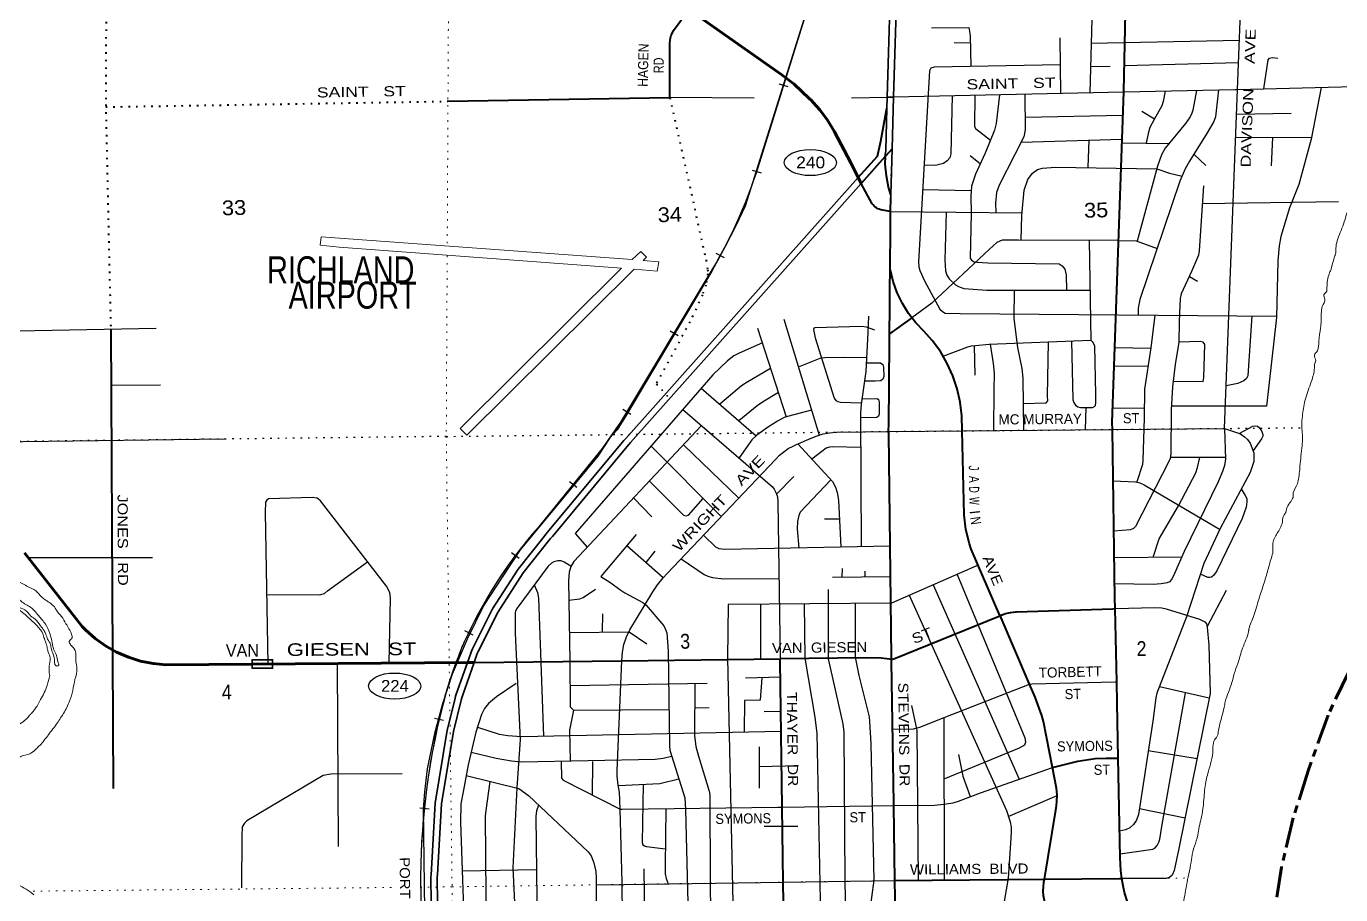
# Model space of a CAD drawing. Header units: feet. Extents: x 245918 to 509309, y -547785 to -360805.
# Drawn here: x 424774 to 440357, y -440739 to -430444 of the extents above; entities that cross this region are included whole.
import ezdxf
from ezdxf.enums import TextEntityAlignment as Align

# ---------------------------------------------------------------- set-up
doc = ezdxf.new("R2010")
doc.units = ezdxf.units.FT
doc.header["$LTSCALE"] = 60
doc.linetypes.add('DOTTED', pattern=[1.5, 0.3, -1.2])
doc.linetypes.add('LONG_DASH_SHORT_DASH', pattern=[9.9, 6, -1.2, 1.5, -1.2])
for name, color, linetype, lineweight in [('11', 7, 'LONG_DASH_SHORT_DASH', 60), ('17', 7, 'Continuous', 25), ('23', 7, 'Continuous', 70), ('26', 7, 'Continuous', 40), ('27', 7, 'Continuous', 13), ('29', 7, 'Continuous', 25), ('34', 7, 'Continuous', 25), ('36', 7, 'Continuous', 13), ('39', 7, 'Continuous', 13), ('53', 7, 'DOTTED', 40), ('59', 7, 'Continuous', 13), ('6', 7, 'DOTTED', 25), ('7', 7, 'DOTTED', 13)]:
    doc.layers.add(name, color=color, linetype=linetype, lineweight=lineweight)
doc.layers.add('30', color=7, linetype='Continuous')
doc.layers.add('54', color=7, linetype='Continuous')

msp = doc.modelspace()

# ---------------------------------------------------------------- linework, layer by layer
at = {"layer": '11'}
msp.add_lwpolyline([(443461.47, -431269.45), (443342.99, -431952.78), (443240.39, -432335.69), (442608, -433902.42), (442040.63, -435213.54), (441571.56, -436073), (440857.2, -437323.29), (440451.42, -438097.15), (440206.4, -438608.85), (439971.85, -439269.77), (439793.78, -439827.29), (439655.19, -440411.65), (439575.72, -440921.52)], dxfattribs=at)
at = {"layer": '17'}
for centre in [(434069.72, -432059.39), (429141.8, -438265.23)]:
    msp.add_ellipse(centre, major_axis=(-309.24, 1), ratio=0.500121, dxfattribs=at)
at = {"layer": '23'}
msp.add_line((430003.47, -437987.16), (430083.16, -437986.3), dxfattribs=at)
for points in [[(434547.41, -432064.42), (434355.42, -431696.52), (434349.89, -431685.74), (434273.37, -431555.29), (434183.63, -431433.55), (434104.48, -431346.86), (434081.59, -431321.79), (434056.65, -431298.46), (433878.04, -431131.33), (433732.92, -431017.48), (432627.85, -430243.43)], [(434673.43, -432305.9), (434638.15, -432238.29), (434547.41, -432064.42)], [(430003.47, -437987.16), (426428.69, -438012.81), (426277.82, -437998.46), (426129.28, -437968.42), (425984.7, -437923.02), (425845.65, -437862.76), (425713.66, -437788.29), (425590.18, -437700.43), (425476.56, -437600.14), (425437.78, -437560.64), (424752.15, -436685.93)]]:
    msp.add_lwpolyline(points, dxfattribs=at)
at = {"layer": '23', "lineweight": 35}
for points in [[(430003.47, -437987.16), (430042.68, -437875.38), (430051.63, -437849.87), (430063.94, -437825.38), (430303.05, -437349.73), (430605.12, -436879.02), (430913.31, -436491.82), (430933.77, -436466.12), (430953.99, -436441.82), (431838.14, -435379.66), (431859.88, -435353.55), (431881.18, -435329.66), (434638.15, -432238.29)], [(430083.16, -437986.3), (430111.83, -437904.56), (430120.76, -437879.1), (430133.1, -437854.56), (430368.21, -437386.88), (430666.03, -436922.78), (430969.94, -436540.95), (430989.43, -436516.46), (431010.67, -436490.95), (431895.29, -435428.22), (431916.41, -435402.85), (431938.34, -435378.22), (434673.43, -432305.9)], [(429611.08, -443158.43), (429571.37, -440551.49), (429570.98, -440525.85), (429572.41, -440501.49), (429622.42, -439651.88), (429764.9, -438788.24), (429857.46, -438411.07), (429863.72, -438385.55), (429872.31, -438361.07), (430003.47, -437987.16)], [(429686.06, -443156.89), (429646.36, -440550.34), (429645.99, -440526.13), (429647.51, -440500.34), (429696.96, -439660.2), (429838.16, -438804.31), (429929.62, -438431.58), (429935.82, -438406.33), (429944.5, -438381.58), (430083.16, -437986.3)]]:
    msp.add_lwpolyline(points, dxfattribs=at)
at = {"layer": '26', "lineweight": 35}
for p, q in [((434980.98, -431283.67), (435018.81, -429987.85)), ((434977.13, -431415.51), (434980.98, -431283.67)), ((435039.1, -431895.13), (435056.7, -431282.01)), ((435023.43, -432441.07), (435039.1, -431895.13)), ((435022.46, -432474.7), (435023.43, -432441.07)), ((436317.7, -437429.93), (436348.45, -437418.74))]:
    msp.add_line(p, q, dxfattribs=at)
at = {"layer": '26'}
for p, q in [((429773.42, -431332.93), (432405.31, -431289.67)), ((434980.98, -431283.67), (435056.7, -431282.01)), ((435039.1, -431895.13), (434958.86, -431985.26)), ((434953.47, -431991.31), (434673.7, -432305.59)), ((435021.08, -432638.45), (435022.46, -432474.7)), ((435273.31, -433899.69), (435008.01, -434089.01)), ((425775.81, -434033.4), (425806.06, -439480.95)), ((437701.65, -438216.13), (437681.72, -437347.6)), ((436313.76, -437431.36), (436317.63, -437429.79)), ((436317.7, -437429.93), (436317.63, -437429.79)), ((436668.95, -438241.39), (436317.7, -437429.93)), ((433747.68, -440591.6), (433735.47, -439699.66)), ((435070.74, -440572.37), (435058.57, -439681.89)), ((435070.74, -440572.37), (436843.99, -440556.25))]:
    msp.add_line(p, q, dxfattribs=at)
for points in [[(437785.35, -431222.42), (437785.68, -431213.07), (437814.93, -429908.45)], [(432405.31, -431289.67), (432404.17, -430674.72), (432403.5, -430642.92), (432406.16, -430611.23), (432412.12, -430579.99), (432421.31, -430549.55), (432433.63, -430520.23), (432448.95, -430492.36), (432467.1, -430466.25), (432468.87, -430463.99), (432627.85, -430243.43)], [(437650.26, -435224.68), (437649.05, -435140.37), (437785.35, -431222.42)], [(434638.15, -432238.29), (434866.99, -431981.7), (434904.78, -431807.24), (434969.46, -431457.03), (434977.13, -431415.51)], [(435023.43, -432441.07), (435015.1, -432412.51), (434997.52, -432352.22), (434970.5, -432217.29), (434957.74, -432080.27), (434958.86, -431985.26)], [(435021.08, -432638.45), (434995.97, -432634.17), (434904.66, -432618.62), (434903.99, -432618.45), (434886.73, -432613.12), (434870.13, -432606.02), (434854.35, -432597.23), (434839.59, -432586.83), (434825.99, -432574.95), (434813.71, -432561.71), (434802.88, -432547.26), (434673.7, -432305.59)], [(434998.26, -435172.24), (435016.09, -433191.25), (435018.35, -432963.41), (435021.08, -432638.45)], [(435868.62, -435241.12), (435864.59, -435061.97), (435846.4, -434900.59), (435811.44, -434741.99), (435760.1, -434587.92), (435692.93, -434440.06), (435610.68, -434300.03), (435514.24, -434169.37), (435417.45, -434062.24), (435320.25, -433960.46), (435234.22, -433849.08), (435160.3, -433729.31), (435099.31, -433602.48), (435051.91, -433469.97), (435018.62, -433333.22), (435017.45, -433326.95)], [(434995.7, -435249.18), (434997.78, -435226.1), (434998.26, -435172.24)], [(435031.77, -437950.51), (435031.44, -437924.71), (434997.91, -435276.1), (434995.7, -435249.18)], [(436317.63, -437429.79), (435976.4, -436641.47), (435955.77, -436577.62), (435914.46, -436408.86), (435891.02, -436236.71), (435868.62, -435241.12)], [(437681.72, -437347.6), (437678.88, -437223.72), (437650.26, -435224.68)], [(436317.63, -437429.79), (436322.94, -437427.63), (436381.98, -437406.86), (436442.86, -437392.38), (436504.92, -437384.34), (436512.9, -437383.79), (437654.91, -437348.43), (437681.72, -437347.6)], [(435031.77, -437950.51), (435057.48, -437942.03), (436313.76, -437431.36)], [(430083.16, -437986.3), (431836.17, -437965.67), (433711.44, -437943.61)], [(435031.77, -437950.51), (435007.48, -437946.89), (434910.68, -437935.99), (434730.32, -437931.62), (433711.44, -437943.61)], [(433735.47, -439699.66), (433711.8, -437970.11), (433711.44, -437943.61)], [(435058.57, -439681.89), (435058.18, -439653.57), (435032.15, -437974.71), (435031.77, -437950.51)], [(436938.5, -439231.5), (436832.08, -438684.79), (436812.8, -438614.93), (436735.75, -438395.72), (436668.95, -438241.39)], [(437719.76, -439121.12), (437707.44, -438468.79), (437701.65, -438216.13)], [(436843.99, -440556.25), (436979.17, -439735.02), (436983.33, -439709.78), (436986.37, -439685.02), (436992.69, -439630.51), (436993.51, -439553.58), (436986.29, -439477), (436938.5, -439231.5)], [(436938.5, -439231.5), (436940.78, -439230.7), (437238.59, -439156.33), (437445.83, -439125.03), (437574.88, -439121.12), (437686.74, -439121.12), (437719.76, -439121.12)], [(437762.18, -440547.9), (437748.78, -440457.5), (437741.98, -440297.74), (437719.76, -439121.12)], [(433778.86, -442441.11), (433747.69, -440592.35), (433747.68, -440591.6)], [(435534.17, -442501.56), (435158.21, -441365.48), (435109.25, -441178.43), (435077.53, -440974.84), (435070.74, -440572.37)], [(437554.21, -442465.64), (437549.8, -442309.3), (437542.29, -442200.99), (437523.5, -442094.06), (437493.64, -441989.69), (437453.03, -441889), (437402.12, -441793.12), (437355.03, -441721.53), (437157.75, -441429.08), (437047.68, -441248.31), (436908.91, -440969.56), (436896.44, -440944.5), (436886.23, -440919.56), (436851.09, -440829.61), (436844.78, -440806.16), (436834.69, -440752.89), (436830.22, -440698.85), (436831.43, -440644.65), (436838.29, -440590.87), (436843.99, -440556.25)], [(436843.99, -440556.25), (437735.38, -440548.15), (437762.18, -440547.9)], [(437929.67, -442458.97), (437911.11, -441225.12), (437911.24, -441186.48), (437904.99, -441100.23), (437889.76, -441015.11), (437865.72, -440932.05), (437795.55, -440714.06), (437772.23, -440615.67), (437762.18, -440547.9)]]:
    msp.add_lwpolyline(points, dxfattribs=at)
at = {"layer": '26', "lineweight": 35}
for points in [[(435056.7, -431282.01), (435093.3, -430006.74), (435093.65, -429985.73)], [(434953.47, -431991.31), (434962.49, -431916.93), (434977.13, -431415.51)], [(434995.7, -435249.18), (434995.95, -435226.1), (434995.98, -435222.24), (434998.26, -435172.24)], [(436313.6, -437431.42), (436313.76, -437431.36), (436317.7, -437429.93)]]:
    msp.add_lwpolyline(points, dxfattribs=at)
at = {"layer": '29'}
for p, q in [((435964.33, -430642.34), (435775.04, -430641.84)), ((437027.08, -430580.3), (437033.9, -431238.83)), ((437397.41, -430642.5), (439155.51, -430610.06)), ((437390.42, -430920.24), (437623.53, -430915.02)), ((437792.52, -430907.8), (439145.47, -430873.35)), ((439133.29, -431192.98), (440514.32, -431158.07)), ((433402.72, -431296.01), (432405.31, -431289.67)), ((434555.93, -431292.95), (434980.98, -431283.67)), ((435056.7, -431282.01), (437785.35, -431222.42)), ((438149.21, -431543.02), (437997.45, -431455.6)), ((439122.21, -431483.66), (439768.99, -431474.66)), ((436614.59, -431522.75), (437775.81, -431496.61)), ((436567.25, -431818.58), (437765.83, -431783.44)), ((439111.57, -431762.94), (440013.03, -431759.41)), ((439549.65, -431761.22), (439533.34, -432098.93)), ((437371.58, -431795), (437357.61, -432115.42)), ((437764.36, -431825.84), (438322.35, -431833.53)), ((435963.89, -431977.01), (436084.84, -432073.65)), ((438614.01, -431959.24), (438758.68, -432093.97)), ((435399.05, -432376.81), (435977.91, -432389.15)), ((440331.73, -432523.37), (438713.82, -432549.91)), ((435021.08, -432638.45), (436575.16, -432655.92)), ((437374.9, -432983.48), (437393.98, -434165.16)), ((438563.25, -433408.3), (438658.18, -433464.94)), ((433753.96, -433915.65), (434174.5, -435289.78)), ((424461.23, -434059.78), (426312.25, -434022.63)), ((433444.13, -434020.75), (433782.65, -435071.9)), ((436012.99, -434228.11), (436018.97, -434580.52)), ((438104.12, -434262.93), (437679.82, -434255.93)), ((438071.29, -434477.88), (437672.25, -434473.61)), ((425779.5, -434698.05), (426367.03, -434693.72)), ((432776.19, -434732.91), (433426.04, -435298.54)), ((437334.04, -434963.71), (437326.78, -435227.66)), ((438029.15, -434971.86), (437654.79, -434975.27)), ((423516.29, -435380.06), (427121.59, -435336.36)), ((434995.7, -435249.18), (435868.62, -435241.12)), ((435868.62, -435241.12), (437650.26, -435224.68)), ((432180.59, -435420.15), (433013.36, -436256.52)), ((432565.5, -435405.56), (433222.56, -436036.05)), ((438990.4, -435555.48), (438339.98, -435556.09)), ((433871.65, -435779.26), (433669.06, -435989.53)), ((431974.49, -436034.28), (432190.2, -436257.33)), ((434413.28, -436286.56), (434235.37, -436286.74)), ((432324.06, -436982.1), (431892.05, -436601.06)), ((424795.9, -436741.74), (426272.31, -436741.5)), ((432225.74, -436667.38), (432120.39, -436802.47)), ((437671.98, -436741.64), (438472.22, -436732.19)), ((434447.77, -436974.3), (434452.44, -436873.4)), ((434717.49, -436969.86), (434718.75, -436902.51)), ((434330.9, -436976.22), (435019.29, -436964.9)), ((435526.09, -437065.14), (436543.71, -439370.73)), ((438997.39, -437131.82), (438774.28, -437560.29)), ((433477.5, -437295.25), (433479.02, -437946.34)), ((431607.29, -437624.2), (431610.32, -437410.78)), ((428458.19, -437998.25), (428473.05, -440165.82)), ((433714.42, -438161.55), (433299.91, -438169.87)), ((431219.8, -438256.78), (432844.78, -438230.73)), ((438798.65, -438410.27), (438208.73, -438272.98)), ((431262.78, -438552.58), (432393.94, -438544.13)), ((432696.7, -438524.51), (432868.01, -438521.4)), ((433522.71, -438565.74), (433719.89, -438561.55)), ((435650.85, -438641.65), (435654.56, -440567.06)), ((433463.27, -438984.92), (433462.36, -439475.03)), ((438653.27, -439126.77), (438072.37, -439033.47)), ((431487.19, -439558.23), (431489.44, -439159.07)), ((433928.75, -439211.07), (433462.83, -439221.41)), ((436416.33, -439812.47), (436994.2, -439560.89)), ((433735.47, -439699.66), (435058.57, -439681.89)), ((437972.04, -439716.62), (438511.08, -439827.59)), ((433522.25, -439926.33), (433920.57, -439924.77)), ((430822.96, -440442.24), (429942.28, -440459.39)), ((431531.42, -440619.3), (431843.04, -440621.74)), ((433747.68, -440591.6), (435070.74, -440572.37))]:
    msp.add_line(p, q, dxfattribs=at)
for points in [[(437507.2, -428600.69), (437448.5, -429859.4), (437404.5, -430361.06), (437382.59, -431231.22)], [(437785.35, -431222.42), (439101.36, -431193.68), (439133.29, -431192.98), (439183.73, -429869.58)], [(435507.35, -430462.37), (435947.69, -430456.65), (435962.09, -430552.5), (435971.28, -430920.72)], [(439444.87, -431185.1), (439498.19, -430840.38), (439514.53, -430823.23), (439544.12, -430814.22), (439610.2, -430821.96)], [(437030.41, -430901.85), (435537.82, -430928.45), (435499.29, -430941.9), (435481.4, -430971.94), (435352.51, -433236.1), (435354.32, -433295.24), (435367.74, -433337.78), (435421.48, -433459.6), (435604.95, -433799.04), (435634.05, -433825.92), (435669.26, -433846.23), (435847.41, -433847.53), (439597.02, -433880.87)], [(435749.48, -431266.88), (435734.75, -431953.98), (435721.8, -432003.93), (435689.99, -432039.07), (435646.01, -432070.16), (435554.03, -432094.49), (435417.8, -432089.12)], [(436310.75, -431254.62), (436272.6, -431596.2), (436253.94, -431676.33), (436141.92, -431946.35), (436028.85, -432198.53), (435980.92, -432339.11), (435973.85, -432456.48), (435974.68, -432658.27), (435962.84, -433191.76), (435978.69, -433214.63), (436012.25, -433234.77), (436047.11, -433241.38), (436173.24, -433246.88), (437019.99, -433259.56), (437055.11, -433284.04), (437086.29, -433321.23), (437100.59, -433391.11), (437107.35, -433576.89)], [(436018.72, -431261), (436014.53, -431633.17), (436030.15, -431658.41), (436076.85, -431696.86), (436204.61, -431795.24)], [(436611.12, -431248.06), (436616.48, -431671.85), (436599.51, -431754.76), (436494.27, -431962.96), (436309.61, -432327.3), (436276.32, -432415.25), (436264.43, -432539.26), (436266.4, -432652.45)], [(437650.26, -435224.68), (438980.09, -435212.4), (439133.29, -431192.98)], [(438646.65, -431203.61), (438603.88, -431437.25), (438592.53, -431474.82), (438572.39, -431517.36), (438518.45, -431595.42), (438277.44, -431888.06), (438232.23, -431967.43), (438186.24, -432102.2), (437942.42, -432989.96)], [(438908.98, -431197.88), (438872.43, -431518.12), (438852.13, -431571.1), (438773.12, -431708.31), (438562.3, -432040.79), (438511.97, -432133.13), (438451.18, -432278.98), (437974.49, -433681.39), (437956.91, -433787.35), (437955.62, -433866.28)], [(438274.88, -431211.73), (438252.38, -431335.99), (438235.37, -431386.75), (438145.95, -431548.93), (438095.72, -431642.75), (438072.56, -431713.04), (438048.69, -431829.76)], [(440125.93, -431167.89), (440008.45, -431783.4), (439860.51, -432319.43), (439751.55, -432597.57), (439648.84, -432935.62), (439628.67, -433046.71), (439609.98, -433223.47), (439596.71, -433896.83), (439476.89, -434948.21), (438350.56, -434947.74)], [(436570.3, -432979.87), (436575.29, -432687.89), (436604.09, -432386.09), (436647.81, -432258.5), (436703.35, -432183.91), (436764.18, -432142.07), (436823.22, -432127.5), (436975.29, -432114.92), (438176.36, -432134.2), (438328.7, -432185.55), (438478.91, -432219.54)], [(438729.64, -432335.83), (438679.81, -433104.92), (438668.93, -433157.22), (438589.66, -433351.33), (438467.21, -433615.45), (438454.84, -433669.52), (438447.54, -433841.37), (438442, -433957.28), (438436.94, -434189.06), (438395.98, -434452.94), (438363.03, -434716.8), (438348.14, -434992.57), (438342.26, -435514.05), (438335.18, -435567.98), (438320.61, -435604.05), (437923.41, -436372.8), (437898.79, -436398.71), (437865.53, -436412.99), (437667.48, -436427.2)], [(435679.32, -432645.85), (435664.69, -433216.9), (435672.09, -433342.25), (435687.76, -433393.76), (435715.63, -433436.47), (435788.46, -433507.95), (435826.51, -433530.35), (435888.24, -433551.68), (436162.55, -433572.59), (437384.43, -433573.71)], [(437729.46, -432985.07), (436538.45, -432979.73), (436344.29, -432978.49), (436280.8, -433006.38), (436192.6, -433086.97), (435510.64, -433724.98), (435273.31, -433899.69)], [(437729.46, -432985.07), (437932.36, -432986.24), (438179.67, -433077.75)], [(436485.13, -433572.89), (436480.19, -433909), (436525.62, -434252.46), (436578.44, -434499.91), (436587.15, -434615.85), (436595.36, -435234.41)], [(434758.65, -433881.75), (434749.43, -434073.59), (434725.29, -434535.21), (434670.83, -434925.02), (434665.24, -435026.93), (434673.73, -436614.97)], [(438152.7, -433868.03), (438104.94, -434256.28), (438030.87, -434744.07), (438028.27, -435087.72), (438012.29, -435589.27), (438006.21, -435639.64), (437941.27, -435843.28)], [(439304.23, -433878.27), (439255.24, -434587.45), (439241.52, -434618.59), (439207.45, -434647.57), (439135.51, -434677.82), (438999.43, -434705.01)], [(434833.38, -434045.29), (434734.39, -434011.76), (434673.97, -434002.8), (434120.68, -434018.11), (434110.02, -434025.19), (434107.78, -434036.39), (434125.16, -434135.97), (434350.27, -434852.34), (434371.85, -434880.55), (434394.23, -434891.74), (434428.53, -434899.99), (434671.72, -434908.83)], [(433500.75, -434196.57), (433226.06, -434318.52), (433163.24, -434349.51), (433087.31, -434410.32), (432911.96, -434576.25), (431282.27, -436456.68), (431424.66, -436619.2)], [(435642.16, -434353.63), (435937.1, -434242.77), (435978.68, -434233.45), (436027.92, -434226.73), (436189.18, -434211.82), (437393.98, -434165.16)], [(436199.61, -434211.42), (436238.28, -434441.69), (436246.63, -434557.24), (436245.43, -434753.04), (436241.3, -435235.87)], [(436591.1, -434913.83), (436866.57, -434906.45), (436882.79, -434882.8), (436882.26, -434828.47), (436893.61, -434184.54)], [(437164.05, -434174.06), (437180.69, -434873.26), (437191.62, -434905.19), (437214, -434934.3), (437240.85, -434954.45), (437273.14, -434964.8), (437415.25, -434962.25), (437437.79, -434952.21), (437451.22, -434938.78), (437455.04, -434904.15), (437454.66, -434810.25), (437440.3, -434232.91), (437419.88, -434188.66), (437393.98, -434165.16)], [(438371.11, -434652.12), (438725.07, -434653.45), (438732.89, -434607.47), (438747.31, -434215.82), (438724.57, -434188.67), (438691.12, -434180.07), (438437.03, -434188.47)], [(433927.33, -434482.16), (434186.21, -434379.48), (434242.05, -434370.02), (434470.39, -434366.38), (434734, -434368.68)], [(434730.52, -434435.18), (434902.23, -434432.72), (434926.85, -434455.11), (434938.04, -434484.22), (434941.07, -434593.69), (434926.85, -434627.52), (434903.39, -434648.33), (434837.33, -434652.15), (434708.95, -434652.15)], [(433598.11, -434498.88), (433308.87, -434670.07), (433254.76, -434704.78), (432995.52, -434923.82)], [(433690.41, -434785.48), (433501.32, -434898.46), (433437.89, -434943.82), (433223.26, -435122.04)], [(434680.14, -434858.37), (434860.71, -434856.35), (434877.61, -434869.35), (434884.9, -434900.21), (434885.49, -435044.05), (434877.61, -435066.4), (434857.47, -435082.07), (434665.56, -435086.95)], [(432557.46, -434985.3), (433619.95, -435904.11), (433640.1, -435930.7), (433664.71, -435977.73), (433680.38, -436020.27), (433684.72, -436081.67), (433711.44, -437943.61)], [(434084.08, -434994.33), (433796.69, -435068.29), (433758.68, -435082.07), (433680.35, -435124.61), (433563.04, -435201.06), (433434.19, -435290.31), (433377.48, -435347.63), (433223.68, -435561.43)], [(432779.81, -435177.58), (431265.6, -436788.4), (431229.88, -436846.51), (431209.74, -436915.92), (431200.48, -437016.42), (431218.93, -437972.93)], [(438980.09, -435212.4), (438991.06, -435577.45), (438977.45, -435650.83), (438957.31, -435722.48), (438904.07, -435843.52), (438499.09, -436668.25), (438388.07, -436932.41), (438355.32, -436996.57), (438326.42, -437028.55), (438299.37, -437043.59), (438230, -437054.78), (438134.39, -437061.27), (437676.43, -437052.52)], [(438980.09, -435212.4), (439169.91, -435276.89), (439218.15, -435308.84), (439252.71, -435341.83), (439281.8, -435384.37), (439325.03, -435502.23), (439328.8, -435552.31), (439326.56, -435603.81), (439308.66, -435662.03), (439281.93, -435732.16), (438926.34, -436396.86), (438733.87, -436811.18), (438528.28, -437445.33), (438178.51, -438351.25), (438165.89, -438405.75), (438128.98, -438681.61), (437961.35, -439787.12), (437936.81, -439853.72), (437901.79, -439907.23), (437856.25, -439945.53), (437805.96, -439969.54), (437736.12, -439987.26)], [(439153.14, -435271.19), (439315.37, -435182.85), (439349.73, -435178.46), (439371.32, -435182.85), (439395.93, -435205.24), (439422.06, -435246.11), (439433.98, -435283.61), (439431.74, -435303.76), (439416.42, -435336.04), (439316.94, -435480.17)], [(431836.17, -437965.67), (431840.7, -437861.69), (431859.96, -437773.81), (431889.6, -437683.68), (431928.5, -437597.15), (432201.76, -437149.7), (432257.84, -437063.48), (432322.62, -436983.59), (432369.73, -436934.83), (433658.41, -435576.72), (433703.76, -435529.67), (433753.78, -435487.61), (433807.92, -435451.02), (433865.59, -435420.29), (433906.28, -435403), (434079.45, -435326.72), (434149.11, -435297.44), (434221.45, -435275.6), (434295.67, -435261.44), (434370.97, -435255.12), (434384.17, -435254.83), (434995.7, -435249.18)], [(433922.76, -435395.74), (434330.27, -435839.4), (434367.4, -435906.08), (434387.55, -435971.02), (434401.24, -436062.89), (434431.22, -436619.84)], [(434667.44, -435438.34), (434333.82, -435429.13), (434294.59, -435433.96), (434257.73, -435447.04), (434204.72, -435484.26), (434086.22, -435573.7)], [(438134.11, -436736.18), (438206.24, -436519.55), (438432.83, -436127.07), (438637.41, -435736.67), (438659.67, -435675.46), (438687.27, -435555.76)], [(432160.73, -435836.16), (432566.44, -436237.88), (432597.23, -436246.43), (432626.49, -436239.65), (432797.76, -436039.99)], [(434313.1, -435820.7), (433948.92, -436203.89), (433933.59, -436244.53), (433915.35, -436313.61), (433914.22, -436402.44), (433933.2, -436629.84)], [(437658.98, -435833.83), (437923.26, -435843.35), (437977.11, -435854.59), (438025.49, -435880.91), (438920.77, -436407.27)], [(439177.25, -435927.83), (439225.85, -436004.62), (439243.75, -436040.44), (439243.32, -436081.94), (439234.8, -436143.44), (439188.07, -436277.96), (438888.36, -436900.48), (438852.13, -436949.54), (438823.04, -436974.18), (438800.66, -436978.65), (438782.58, -436976.82), (438693.04, -436937.12)], [(429074.92, -437993.82), (429093.58, -437222.44), (429084.67, -437154.8), (429042.96, -437082.78), (428264.2, -436070.87), (428220.86, -436039.72), (428163.96, -436031.31), (427645.59, -436047.32), (427625.6, -436062.12), (427612.17, -436084.51), (427606.2, -436203.31), (427635.94, -438004.15)], [(432002.91, -436469.85), (431584.59, -436964.97), (431703, -437042.43), (431809.49, -437119.69), (431871.62, -437161.64), (432084.26, -437274.69), (432122.79, -437305.54), (432330.91, -437549.61), (432353.29, -437594.39), (432367.96, -437635.21), (432382.85, -437850.93), (432398.05, -438973.71), (432401.65, -439025.64), (432580.1, -439590.36), (432590.67, -439728.18), (432644.2, -441945.07), (432655.96, -441995.57), (432774.97, -442220.87)], [(435016.25, -436608.09), (433050.5, -436647.57), (432988.87, -436638.28), (432950.31, -436619.99), (432803.05, -436478.17)], [(432538.83, -436756.62), (432811.51, -436944.19), (432854.6, -436962.96), (432908.31, -436978.63), (433037.91, -436995.26), (433697.78, -436992.05)], [(427622.3, -437178.21), (428250.72, -437183.77), (428310.38, -437168.23), (428344.6, -437135.46), (428819.43, -436792.33)], [(431231.12, -436844.5), (431151.55, -436795.01), (431113.45, -436781), (431077.7, -436779.34), (431028.47, -436792.77), (431001.61, -436808.44), (430961.58, -436843.53), (430589.82, -437345.42), (430580.9, -437363.75), (430575.28, -437368.22), (430569.7, -437399.58), (430568.49, -437638.24), (430627.68, -438900.71), (430589.97, -439472.26), (430541.8, -440421.47), (430576.41, -441159.13)], [(436059.16, -436832.67), (435030.72, -437281.17), (433095.19, -437298.72), (433085.78, -437936.1), (433178.83, -442105.41)], [(430796.35, -437065.95), (430833.78, -437157.75), (430847.03, -437223.58), (430905.78, -438859.1)], [(435810.83, -436940.97), (436612.53, -438877.33), (436619.92, -438931.13), (436606.89, -438967.26), (436544.99, -439003.47), (435652.26, -439370.59)], [(431204.94, -437247.92), (431337.3, -437231.64), (431375.43, -437215.53), (431523.15, -437117.05)], [(434376, -442148.69), (434431.11, -441918.71), (434458.54, -441772.76), (434492.3, -441215.2), (434481.67, -440571.91), (434468.5, -438813.78), (434459.13, -438711.73), (434282.79, -437941.41), (434283.46, -437122.26)], [(435242.66, -437188.74), (436393.86, -439741.29), (436436.41, -439876.06), (436449.83, -439938.76), (436451.65, -439987.27), (436447.18, -440070.12), (436415.14, -440542.38), (436342.77, -440956.24), (436335.28, -441044.14), (436329.9, -441236), (436362.97, -442474.59), (436453.86, -443165.51), (436456.12, -443218.32), (436389.63, -444508.72)], [(433995.86, -437290.55), (434002.54, -437936.51), (434121.48, -438633.32), (434144.29, -438829.03), (434191.98, -441198.39), (434123.2, -441512.34), (434112.27, -441591.3), (434106.48, -441830.07), (434102.61, -442434.11)], [(434600.43, -437285.07), (434600.98, -437924.18), (434643.91, -438141.79), (434767.99, -438628.8), (434772.43, -438684.86), (434785.86, -438949.08), (434823.92, -440564.58), (434740.37, -441182.27)], [(437681.72, -437347.6), (438151.52, -437334.91), (438234.46, -437336.92), (438288.18, -437348.11), (438684.52, -437472.69), (438744.71, -437504.85), (438767.08, -437527.24), (438774.98, -437568.24), (438793.87, -437781.94), (438810.21, -438353.29), (438437.38, -440190.84), (438382.14, -440453.82), (438357.52, -440507.56), (438326.19, -440536.67), (438288.15, -440545.62), (438236.68, -440545.62), (437762.18, -440547.9)], [(431212.34, -437631.46), (431919.54, -437622.98), (432130.29, -437764.01)], [(431218.93, -437972.93), (431220.58, -438510.79), (431262.78, -438552.58)], [(431813.29, -439725.47), (431810.43, -439623.74), (431810.48, -439610.47), (431805.56, -439524.68), (431791.71, -439439.87), (431785.61, -439405.21), (431778.9, -439335.23), (431779.54, -439264.94), (431836.17, -437965.67)], [(433493.69, -438165.98), (433474.47, -438431.85), (433289.99, -438436.78), (433283.58, -438808.2)], [(430582.92, -438233.57), (430347.38, -438394.33), (430254.15, -438472.14), (430204.92, -438530.36), (430172.08, -438600.8), (430102.88, -438810.85), (430012.39, -439200.8), (429951.64, -439520.71), (429927.42, -439663.37), (429921.08, -439880.45), (429975.14, -441356.71), (429990.08, -441436.79), (430016.94, -441517.4), (430046.03, -441584.57), (430074.33, -441630.04), (430279.46, -441865), (430538.78, -442135.7), (430571.93, -442186.91), (430589.83, -442231.69), (430603.61, -442327.25), (430655.35, -443136.95)], [(432698.04, -438233.08), (432695.19, -438852.67), (432713.59, -438982.68), (432742.22, -439096.24), (432870.02, -439511.31), (432879.18, -439555.9), (432878.86, -439717.06), (432889.48, -441831.57)], [(435046.08, -438777.81), (435290.59, -438774.38), (435369, -438754.32), (435656.77, -438639.32), (436668.95, -438241.39)], [(436668.95, -438241.39), (436696.49, -438240.72), (437681.08, -438216.63), (437701.65, -438216.13)], [(437741.19, -440256.04), (438129.17, -440200.04), (438153.89, -440187.36), (438180.74, -440156.01), (438200.88, -440117.94), (438212.75, -440079.83), (438236.16, -439931.9), (438515.42, -438344.36)], [(431262.78, -438552.58), (431215.71, -438788.52), (431221.04, -439151.98)], [(435269.87, -438496.98), (435331.11, -438790.43), (435348.5, -440569.84)], [(430122.06, -438752.64), (430379.2, -438833.75), (430482.42, -438852.79), (430645.55, -438864.67), (433723.14, -438798.79)], [(430047.37, -439050.05), (430344.34, -439121.58), (430527.18, -439152.84), (430640.76, -439164.38), (432227.97, -439130.45), (432323.97, -439119.85), (432423.45, -439094.61)], [(435826.69, -439076.2), (435877.78, -439333.73), (435963.59, -439575.33)], [(431115.05, -439154.24), (431117.97, -439358.85), (431140.05, -439380.21), (431813.29, -439725.47)], [(435058.57, -439681.89), (435539.45, -439675.43), (435650.7, -439667.43), (435760.5, -439647.85), (435824.53, -439630.83), (436088.29, -439531.35), (436938.5, -439231.5)], [(429230.18, -439307.75), (428386.45, -439308.81), (428295.48, -439325.38), (428187.65, -439389.74), (427388.38, -439864.11), (427361.53, -439890.97), (427333.16, -439934.51), (427329.62, -440046.41), (427324.1, -440657.8)], [(429988.4, -439327.14), (430612.02, -439478.17), (430726.45, -439561.63), (431435.76, -440230.17), (431469.32, -440276.91), (431502.89, -440362), (431525.26, -440462.76), (431531.1, -440541.47), (431533.54, -441138.85), (431523.94, -441196.39), (431503.94, -441242.85), (431428.26, -441337.05), (430595.07, -442197.42), (430580.88, -442211.54), (430547.31, -442220.49), (430501.1, -442221.76), (429930.41, -442211.83)], [(430271.43, -439395.69), (430222.77, -439741.42), (430213.87, -439806.68), (430226.79, -441219.87), (430234.01, -441275.57), (430254.15, -441333.79), (430295.63, -441413.4), (430321.29, -441452.46), (431190.13, -442334.95), (431209.73, -442379.47), (431220.92, -442424.26), (431222.77, -442486.67), (431254.43, -443124.63)], [(431796.86, -439445.57), (432283.17, -439421.69), (432509.1, -439365.67)], [(432089.04, -439430.44), (432075.84, -440119.78), (432084.74, -440147.03), (432102.64, -440158.23), (432126.07, -440167.54), (432350.04, -440193.48)], [(430848.6, -439676.76), (430822.57, -439743.98), (430815.54, -439811.03), (430830.86, -441113.62), (430842.72, -441138.98), (430873.17, -441181.38), (431572.3, -441808), (431604.51, -441825.55), (431649.47, -441835.36), (431870.71, -441848.79), (434482.69, -441804.63), (434526.28, -441812.97), (434756.64, -441897.15)], [(431813.29, -439725.47), (431840.18, -439725.1), (433683.07, -439700.36), (433735.47, -439699.66)], [(431838.93, -440639.36), (431837.67, -440594.37), (431813.29, -439725.47)], [(432356.71, -439718.17), (432347.19, -440396.43), (432348.81, -440491.86), (432360, -440545.61), (432383.18, -440611.44)], [(432095.13, -440433.38), (432152.08, -444584.86), (432385.97, -445982.5), (432391.15, -445995.97), (432406.81, -446009.41), (432450.22, -446032.2), (432624.7, -446118.42)], [(431838.93, -440639.36), (431850.67, -440623.15), (431862.26, -440619.01), (433747.68, -440591.6)], [(431870.8, -443111.95), (431838.99, -440644.37), (431838.93, -440639.36)]]:
    msp.add_lwpolyline(points, dxfattribs=at)
at = {"layer": '34', "lineweight": 13}
for p, q in [((434150.01, -429859.95), (433424.48, -432184.49)), ((429448.51, -440528.36), (429518.12, -445098.4))]:
    msp.add_line(p, q, dxfattribs=at)
at = {"layer": '34'}
for p, q in [((433696.41, -431124.91), (433802, -431157.86)), ((433379.45, -432149.2), (433485.04, -432182.16)), ((432950.61, -433132.97), (433047.51, -433186.3)), ((432406.55, -434054.46), (432501.44, -434111.31)), ((431846.32, -434984.57), (431941.21, -435041.41)), ((431214.35, -435839.54), (431300.35, -435909.1)), ((430527.62, -436682.99), (430616.03, -436749.46)), ((429969.04, -437608.43), (430068.48, -437656.88)), ((429614, -438645.25), (429721.82, -438669.94)), ((429439.67, -439709.15), (429549.68, -439720.68))]:
    msp.add_line(p, q, dxfattribs=at)
for points in [[(434252.48, -429527.93), (433297.24, -432575.31), (433187.04, -432811.13), (433060.76, -433052.85), (432901.95, -433348.46), (431891.57, -435051.5), (431777.86, -435227.12), (431690.88, -435320.7), (431548.76, -435538.22), (430629.42, -436652.26), (430416.29, -436973.52), (430199.05, -437306.78), (430001.3, -437708.4), (429821.46, -438126.19), (429708.35, -438474.3), (429615.24, -438828.59), (429525.64, -439245.08), (429493.33, -439519.61), (429479.62, -439726.09), (429553.56, -445416.75)], [(434252.5, -429527.97), (433297.27, -432575.35), (433187.06, -432811.17), (433060.78, -433052.88), (432901.98, -433348.5), (431891.6, -435051.53), (431777.89, -435227.15), (431690.91, -435320.74), (431548.79, -435538.25), (430629.45, -436652.29), (430416.31, -436973.56), (430199.07, -437306.82), (430001.32, -437708.43), (429821.49, -438126.23), (429708.37, -438474.34), (429615.27, -438828.62), (429525.66, -439245.12), (429493.35, -439519.64), (429479.65, -439726.13), (429553.59, -445416.79)], [(434252.5, -429527.97), (433297.27, -432575.36), (433187.06, -432811.17), (433060.78, -433052.89), (432901.98, -433348.5), (431891.6, -435051.54), (431777.89, -435227.15), (431690.91, -435320.74), (431548.79, -435538.26), (430629.45, -436652.3), (430416.31, -436973.56), (430199.07, -437306.82), (430001.32, -437708.43), (429821.49, -438126.23), (429708.37, -438474.34), (429615.27, -438828.62), (429525.66, -439245.12), (429493.35, -439519.64), (429479.65, -439726.13), (429553.59, -445416.79)], [(434252.51, -429527.99), (433297.28, -432575.39), (433187.07, -432811.21), (433060.8, -433052.92), (432901.99, -433348.53), (431891.62, -435051.57), (431777.91, -435227.19), (431690.93, -435320.78), (431548.8, -435538.29), (430629.47, -436652.34), (430416.33, -436973.6), (430199.09, -437306.86), (430001.34, -437708.48), (429821.51, -438126.28), (429708.4, -438474.38), (429615.29, -438828.67), (429525.69, -439245.17), (429493.38, -439519.69), (429479.67, -439726.18), (429553.62, -445416.85)], [(434151.06, -429860.27), (433425.52, -432184.83), (433393.33, -432280.73), (433359.13, -432375.35), (433323.28, -432469.42), (433286.15, -432563.68), (433247.01, -432656.68), (433206.4, -432748.58), (433164.51, -432840.66), (433120.61, -432931.48), (433075.23, -433021.2), (433028.04, -433110.93), (432979.56, -433199.02), (432929.98, -433286.75), (432904.34, -433329.76), (431821.3, -435137.67), (431601.26, -435448.01), (430842.41, -436386.19)], [(430842.41, -436386.19), (430781.06, -436457.13), (430720.16, -436530.11), (430659.91, -436604.51), (430601.7, -436679.66), (430544.13, -436756.23), (430488.62, -436833.54), (430433.94, -436911.76), (430380.79, -436990.54), (430328.82, -437070.92), (430278.88, -437152.06), (430229.96, -437233.58), (430182.2, -437316.7), (430136.17, -437399.87), (430091.49, -437484.12), (430048.67, -437569.65), (430007.06, -437655.05), (429966.8, -437741.53), (429940.67, -437800.66), (429938.98, -437804.67), (429900.37, -437901.22), (429864.2, -437998.11), (429829.66, -438095.69), (429796.02, -438194.26), (429764.79, -438293.16), (429747.45, -438350.67), (429746.44, -438354.25), (429714.75, -438474.34), (429679.04, -438617.48), (429645.87, -438762.35), (429616.09, -438907.23), (429588.02, -439052.12), (429562.47, -439198.74), (429539.47, -439344.52), (429519.02, -439491.15), (429501.95, -439638.67), (429486.58, -439785.34), (429473.75, -439932.88), (429464.31, -440081.29), (429456.58, -440228.86), (429451.39, -440376.44), (429449.59, -440524.9), (429449.6, -440528.35), (429519.22, -445098.4)]]:
    msp.add_lwpolyline(points, dxfattribs=at)
at = {"layer": '34', "lineweight": 13}
msp.add_lwpolyline([(432903.4, -433329.19), (431820.38, -435137.06), (431600.39, -435447.34), (430841.57, -436385.48)], dxfattribs=at)
for centre, radius, start, end in [((427935.77, -430376.92), 5778.69, 329.27692, 341.77198), ((434944.89, -439996.23), 5465.78, 138.65349, 156.31073), ((435443.47, -440042.14), 5942.96, 157.87906, 163.46085), ((437933.22, -440579.44), 8484.91, 164.7941, 179.63165)]:
    msp.add_arc(centre, radius, start, end, dxfattribs=at)
at = {"layer": '36'}
msp.add_lwpolyline([(428268.25, -432939.59), (431957.23, -433206.71), (432061.51, -433111.99), (432127.15, -433178.89), (432085.91, -433219.98), (432274.07, -433234.99), (432255.16, -433346.92), (431979.23, -433324.55), (429998.16, -435291.41), (429918.22, -435212.76), (431829.29, -433311.47), (428483.53, -433061.51), (428258.34, -433038.29)], close=True, dxfattribs=at)
at = {"layer": '39'}
for points in [[(441168.31, -430159.09), (441162.6, -430171.27), (441080.04, -430237.53), (441053.51, -430298.39), (441002.22, -430490.25), (440989.82, -430554.75), (440929.8, -430718.76), (440868.7, -430918.89), (440832.9, -431088.31), (440823.83, -431204.9), (440845.1, -431252.51), (440835.59, -431272.81), (440810.09, -431295.51), (440798.3, -431384.08), (440773.76, -431523.11), (440769.95, -431531.24), (440722.06, -431698.95), (440690.58, -431802.05), (440684.15, -431864.4), (440675, -431898.74), (440639.99, -431941.74), (440616.12, -432028.6), (440570.6, -432210.29), (440519.11, -432394.13), (440508.71, -432458.59), (440457.8, -432586.26), (440398.1, -432762.28), (440323.02, -432964.77), (440301.15, -433051.59), (440291.72, -433154.13), (440287.97, -433164.25), (440234.38, -433344.14), (440215.56, -433392.76), (440193.68, -433557.81), (440190.34, -433583.97), (440157.33, -433626.93), (440168.62, -433676.8), (440138.75, -433763.81), (440126.91, -433850.37), (440117.22, -434021.13), (440097.09, -434176.1), (440079.95, -434290.88), (440062.47, -434313.39), (440045.2, -434343.91), (440060.81, -434405.7), (440048, -434454.17), (440046.51, -434474.28), (440036.53, -434554.77), (440016.41, -434631.5), (439945.45, -434837.91), (439907.94, -435019.39), (439896.86, -435214.26), (439903.36, -435312.4), (439898.01, -435416.85), (439874.01, -435656.17), (439852.44, -435833.24), (439833.82, -435889.88), (439792.58, -436003.26), (439794.84, -436013.23), (439768.25, -436072.07), (439764.39, -436078.18), (439721.98, -436145.45), (439695.91, -436224.34), (439686.19, -436236.62), (439660.78, -436341.57), (439630.45, -436410.53), (439565.2, -436526.51), (439550.64, -436585.06), (439552.83, -436671.26), (439534.63, -436743.94), (439488.7, -436909.59), (439434.95, -437083.45), (439379.2, -437257.37), (439318, -437453.49), (439265.71, -437605.25), (439264.01, -437617.33), (439192.83, -437815.71), (439137.29, -437997.65), (439094.26, -438119.09), (439066.84, -438224.09), (438988.37, -438450.74), (438975.97, -438515.24), (438905.24, -438809.89), (438884.82, -438874.59), (438875.06, -438884.87), (438839.25, -439054.27), (438775.84, -439320.66), (438757.84, -439401.36), (438734.93, -439604.53), (438718.66, -439753.39), (438675.7, -439957.08), (438668.81, -440001.38), (438597.22, -440261.95), (438588.58, -440316.34), (438535.48, -440594.49), (438489.54, -440838.38), (438433.69, -441086.51)], [(422717.6, -436409.07), (422857.67, -436506.46), (422937.49, -436568.64), (422998.5, -436601.22), (423020.71, -436606.67), (423096.78, -436600.75), (423131.07, -436607.91), (423276.77, -436658.41), (423418.95, -436727.05), (423587.48, -436807.07), (423688.89, -436850.66), (423807.41, -436935.95), (423854.39, -436968.87), (423928.61, -436969.01), (423974.46, -436957.83), (423984.48, -436957.58), (424120.74, -436952.14), (424263.07, -436948.57), (424327.01, -436938.93), (424431.05, -436928.29), (424501.77, -436948.59), (424684.39, -437030.25), (424812.41, -437095.24), (424908.22, -437155.02), (424922.72, -437172.71), (424998.73, -437243.02), (425035.43, -437266.17), (425125.93, -437354.16), (425132.25, -437366.05), (425192.34, -437440.76), (425244.65, -437525.72), (425312.08, -437652.4), (425317.11, -437692.4), (425284.17, -437737.36), (425299.17, -437775.1), (425353.03, -437841.95), (425363.1, -437921.94), (425362.43, -437974.12), (425374.55, -438056.06), (425351.82, -438187.03), (425325.08, -438318.09), (425288.16, -438443.39), (425215.68, -438589.65), (425211.83, -438595.77), (425128.81, -438722.23), (425023.99, -438859.27), (424975.52, -438924.69), (424869.89, -439029.65), (424840.43, -439054.46), (424731.1, -439093.32), (424681.55, -439116.63), (424590.93, -439181.1), (424431.17, -439287.42), (424283.7, -439403.47), (424258.1, -439422.16), (424199.87, -439497.85), (424184.03, -439506.28), (424135.3, -439561.66), (424129.44, -439567.83), (424070.84, -439629.48), (424037.99, -439678.45), (424010.5, -439701.21), (423983.76, -439754.04), (423957.5, -439824.91), (423943.66, -439911.52), (423928.44, -440022.24), (423938.72, -440032.01), (423948.33, -440015.72), (423965.81, -439993.21), (423990.33, -439932.42), (424034.43, -439931.31), (424072.88, -439944.38), (424092.82, -439939.87), (424104.39, -439921.53), (424107.52, -439887.34), (424107.27, -439877.31), (424123.77, -439816.71), (424170.7, -439769.4), (424206.42, -439754.46), (424238.91, -439769.69), (424230.68, -439840.11), (424238.94, -440006.41), (424240.01, -440048.5), (424218.21, -440137.31), (424223.91, -440203.38), (424244.06, -440285.11), (424264.67, -440306.66), (424267.08, -440322.65), (424291.44, -440334.07), (424297.46, -440333.92), (424404.56, -440443.57), (424458.48, -440512.42), (424499.54, -440549.51), (424677.94, -440623.26), (424863.43, -440738.95)], [(425048.71, -438006.26), (425052.16, -437910.6), (425036.87, -437872.77), (425026.3, -437831.14), (425013.8, -437774.36), (424988.42, -437702.66), (424970.89, -437644.93), (424899.35, -437547.46), (424798.62, -437451.22), (424694.14, -437367.3), (424581.15, -437307.68), (424520.56, -437291.15), (424500.15, -437277.62), (424507.75, -437261.38), (424535.93, -437264.68), (424546.05, -437268.44), (424641.39, -437310.18), (424690.12, -437333.03), (424775.62, -437375.54), (424814.61, -437421.8), (424845.01, -437447.26), (424876.34, -437468.94), (424942.42, -437551.36), (424986.01, -437608.44), (425007.12, -437650.04), (425026.71, -437709.73), (425062.37, -437771.03), (425067.92, -437813.95), (425089.14, -437876.67), (425109.75, -437976.45), (425109.9, -437982.47), (425118.84, -438018.36), (425137.18, -438029.93), (425158.83, -438013.33), (425149.94, -437979.46), (425131.91, -437901.68), (425114.95, -437866), (425091.36, -437806.4), (425082.06, -437756.49), (425053.03, -437640.86), (425002.1, -437531.81), (424921.36, -437433.54), (424871.66, -437372.59), (424826.53, -437333.61), (424714.28, -437258.2), (424708.11, -437252.33), (424592.47, -437201.07), (424507.56, -437175.12), (424465.47, -437176.18), (424333.26, -437183.52), (424210.83, -437180.57), (424150.54, -437176.07), (424088.5, -437181.65), (423966.94, -437212.79), (423851.29, -437239.77), (423807.18, -437240.87), (423740.67, -437228.5), (423634.13, -437219.15), (423536.26, -437235.66), (423526.49, -437245.93), (423512.46, -437246.28), (423500.38, -437244.58), (423383.29, -437215.43), (423230.02, -437183.17), (423094.69, -437146.46), (423038, -437125.81), (423005.3, -437102.56), (422986.45, -437070.94), (422952.79, -437009.59), (422894.91, -436942.84), (422808.46, -436856.76), (422752.39, -436781.93), (422689.6, -436708.62)], [(425051.75, -438140.41), (425046.98, -438110.43), (425049.01, -438004.81)], [(427746.22, -446590.54), (427740.61, -446582.31), (427687.48, -446465.3), (427621.91, -446332.55), (427555.99, -446185.76), (427531.43, -446088.09), (427505.68, -446022.54), (427456.14, -445889.39), (427426.03, -445809.91), (427388.27, -445744.66), (427303.01, -445626.44), (427294.37, -445602.59), (427227.62, -445486.68), (427193.23, -445438.23), (427172.91, -445405.41), (427064.62, -445245.27), (426955.2, -445123.65), (426896.66, -445030.84), (426834.13, -444859.9), (426756.34, -444641.2), (426695.29, -444450.16), (426668.83, -444356.55), (426640.99, -444208.81), (426584, -444019.67), (426551.65, -443851.98), (426523.43, -443768.43), (426499.54, -443618.59), (426451.16, -443373.07), (426446.74, -443357.13), (426377.77, -443170.29), (426287.17, -443000.05), (426193.86, -442801.8), (426126.12, -442663.09), (426086.09, -442587.86), (426031.98, -442510.99), (425901.59, -442353.78), (425829.18, -442267.34), (425735.48, -442211.52), (425722.89, -442189.77), (425672.12, -442086.74), (425582.96, -441972.62), (425528.94, -441899.76), (425424.25, -441806.1), (425407.91, -441794.48), (425364.79, -441755.44), (425302.71, -441680.77), (425247.72, -441569.82), (425199, -441468.74), (425115.95, -441358.49), (424996.1, -441221.08), (424939.83, -441138.24), (424804.15, -441009.25), (424724.58, -440957.09), (424558.83, -440828.86), (424495.2, -440772.28), (424400.08, -440660.33), (424232.08, -440490.48), (424158.62, -440410.76), (424050.44, -440322.08), (424026.02, -440308.65), (423993.13, -440277.38), (423932.64, -440264.86), (423883.7, -440233.99), (423844.7, -440198.86), (423774.14, -440106.35), (423775.37, -440076.24), (423781.39, -439997.85), (423767.15, -439911.95), (423762.64, -439892), (423769.68, -439853.71), (423799.81, -439776.72), (423860.37, -439634.78), (423888.12, -439543.81), (423923.13, -439500.8), (423930.95, -439492.58), (423940.3, -439466.27), (423935.42, -439432.29), (423965.96, -439371.33), (424040.55, -439229.03), (424077.3, -439175.95), (424155.74, -439105.78), (424177.07, -439077.16), (424282.81, -438976.2), (424344.95, -438896.4), (424411.48, -438830.54), (424486.51, -438784.52), (424633.78, -438738.69), (424717.05, -438700.48), (424785.83, -438644.59), (424822.84, -438601.53), (424834.56, -438589.21), (424910.23, -438489.01), (424944.72, -438425.95), (425022.66, -438257.49), (425051.75, -438140.41)], [(421836.77, -439097.89), (421928.04, -439215.96), (422005.5, -439342.4), (422171, -439460.61), (422314.91, -439519.18), (422394.47, -439571.34), (422499.27, -439669), (422646.36, -439851.87), (422778.14, -439984.97), (422937.47, -440097.31), (423104.65, -440281.67), (423185.5, -440383.95), (423324.47, -440484.77), (423500.56, -440624.77), (423583.72, -440660.8), (423751.37, -440784.96), (423880.53, -440894.06), (424009.74, -441005.15), (424145.78, -441148.17), (424246.97, -441261.98), (424324.06, -441374.38), (424409.06, -441482.58), (424468.78, -441543.26), (424532.05, -441585.8), (424588.07, -441658.62), (424628.41, -441745.87), (424644.02, -441885.9), (424682.1, -442041.41), (424729.07, -442152.56), (424846.71, -442282), (424949.8, -442391.74), (425123.77, -442527.8), (425336.65, -442694.96), (425461.9, -442808.16), (425513.33, -442937.26), (425574.79, -443222.57), (425684.59, -443594.93), (425767.16, -443843.61), (425874.76, -444129.76), (425993.73, -444389.56), (426142.81, -444650.6)]]:
    msp.add_spline(points, degree=3, dxfattribs=at)
at = {"layer": '53'}
msp.add_line((425716.32, -431399.63), (429773.42, -431332.93), dxfattribs=at)
for points in [[(426729.31, -426046.11), (426621.96, -426247.88), (426613.72, -426267.54), (426609.29, -426281.5), (426604.85, -426301.17), (426601.67, -426318.95), (426561.19, -426715.14), (426534.46, -426931.21), (426511.63, -427045.42), (426484.08, -427137.96), (426243.08, -427605.55), (425809.01, -428446.41), (425791.56, -428487.85), (425770.96, -428545.4), (425758.28, -428591.08), (425750.67, -428632.96), (425743.06, -428702.75), (425725.65, -428969.05), (425723.88, -429580.84), (425715.69, -431371.71), (425775.81, -434033.4)], [(432405.31, -431289.67), (432832.75, -433214.33), (432851.54, -433328.88), (432854.08, -433379.64), (432831.25, -433511.63), (432788.96, -433628.75), (432642.21, -433948.8), (432243.25, -434683.62), (432402.92, -434856.36)]]:
    msp.add_lwpolyline(points, dxfattribs=at)
at = {"layer": '59'}
for points in [[(427449, -437951.85), (427699, -437951.85), (427699, -438056.85), (427449, -438056.85)], [(427457, -437959.85), (427691, -437959.85), (427691, -438048.85), (427457, -438048.85)]]:
    msp.add_lwpolyline(points, close=True, dxfattribs=at)
at = {"layer": '6'}
for p, q in [((434998.33, -435247.1), (439890.05, -435202.92)), ((429753.33, -435306.05), (424455.25, -435368.62)), ((429753.33, -435306.05), (434997.54, -435247.1)), ((434997.59, -435247.1), (434998.33, -435247.1))]:
    msp.add_line(p, q, dxfattribs=at)
at = {"layer": '7'}
for p, q in [((429780.02, -430028.42), (429764.79, -433040.78)), ((435025.92, -432109.35), (434997.58, -435246.33)), ((429764.18, -433161.53), (429753.33, -435306.05)), ((429753.33, -435306.05), (429822.43, -440645.75)), ((435070.74, -440572.37), (434997.51, -435244.22)), ((429104.14, -440653.14), (424795.01, -440697.49)), ((429822.43, -440645.75), (429404.62, -440650.05)), ((435070.74, -440572.37), (438532.56, -440540.6))]:
    msp.add_line(p, q, dxfattribs=at)
msp.add_lwpolyline([(429902.57, -445957.92), (429822.43, -440645.75), (435070.74, -440572.37), (435185.24, -445878.1)], dxfattribs=at)

# ---------------------------------------------------------------- texts
at = {"layer": '17'}
for s, width, p in [('240', 1.1, (434073.17, -432127.7)), ('224', 1.05, (429144.71, -438333.54))]:
    msp.add_text(s, height=140, dxfattribs=dict(at, width=width)).set_placement(p, align=Align.CENTER)
for s, width, p in [('VAN', 0.95, (427140.6, -437919.25)), ('  GIESEN   ST', 1.3, (427717.96, -437910.3))]:
    msp.add_text(s, height=150, rotation=0.411, dxfattribs=dict(at, width=width)).set_placement(p)
at = {"layer": '27'}
for s, rotation, width, p in [('HAGEN', 88.656, 0.9, (432140.79, -431162.7)), ('RD', 90.106, 0.8, (432330.54, -430999.4)), ('JONES   RD', 270.318, 1.2, (425855.94, -435995.61)), ('ST', 22.121, 1.2, (435301.92, -437768.29)), ('VAN  GIESEN', 0.674, 1.1, (433615.14, -437875.18)), ('STEVENS  DR', 270.888, 1.15, (435110.24, -438225.09)), ('THAYER  DR', 270.784, 1.15, (433790.06, -438338.07)), ('SYMONS', 0.769, 0.95, (436994.72, -439040.9)), ('ST', 0.769, 0.95, (437429.59, -439318.64)), ('WILLIAMS  BLVD', 0.521, 1.1, (435251.71, -440500.58))]:
    msp.add_text(s, height=120, rotation=rotation, dxfattribs=dict(at, width=width)).set_placement(p)
for s, rotation, width, p in [('J', 270.79, 0.75, (435948.04, -435681.63)), ('A', 270.79, 0.75, (435949.88, -435815.12)), ('D', 270.79, 0.65, (435951.57, -435937.28)), ('W', 270.79, 0.6, (435953.37, -436071.58)), ('N', 278.131, 0.8, (435971.19, -436312.62)), ('A', 292.306, 1.2, (436132.11, -436806.28)), ('V', 292.306, 1.2, (436172.85, -436913.11)), ('E', 292.306, 1.15, (436222.22, -437030.46))]:
    msp.add_text(s, height=120, rotation=rotation, dxfattribs=dict(at, width=width)).set_placement(p, align=Align.CENTER)
msp.add_text('I', height=120, rotation=276.136, dxfattribs=at).set_placement((435959.58, -436211.01), align=Align.CENTER)
at = {"layer": '30'}
for s, rotation, width, p in [('DAVISON     AVE', 87.817, 1.3, (439288.13, -432119.04)), ('SAINT   ST', 1.251, 1.3, (435922.17, -431193.09)), ('ST', 0.529, 0.95, (437776.04, -435150.98)), ('WRIGHT    AVE', 46.503, 1.3, (432512.32, -436682.86)), ('ST', 1.401, 0.95, (437085.87, -438421.25)), ('SYMONS', 0.769, 0.95, (432944.43, -439900.29)), ('ST', 0.769, 0.95, (434534.41, -439881.69))]:
    msp.add_text(s, height=120, rotation=rotation, dxfattribs=dict(at, width=width)).set_placement(p)
for s, rotation, p in [('MC MURRAY', 0.529, (436299.73, -435165.12)), ('TORBETT', 1.401, (436777.99, -438168))]:
    msp.add_text(s, height=120, rotation=rotation, dxfattribs=at).set_placement(p)
at = {"layer": '34', "width": 1.1}
msp.add_text('PORT OF BENTON', height=120, rotation=270.873, dxfattribs=at).set_placement((429199.24, -440295.67))
at = {"layer": '36', "width": 0.8}
for s, p in [('RICHLAND', (427629.34, -433489.94)), ('AIRPORT', (427883.54, -433790.65))]:
    msp.add_text(s, height=319.4, dxfattribs=at).set_placement(p)
at = {"layer": '54', "width": 1.3}
msp.add_text('SAINT   ST', height=120, rotation=0.942, dxfattribs=at).set_placement((428747.22, -431279.79), align=Align.CENTER)
at = {"layer": '7'}
for s, rotation, width, p in [('33', 1.416, 1.1, (427096.03, -432685.15)), ('35', 1.416, 1.1, (437315.95, -432713.71)), ('34', 1.416, 1.1, (432261.97, -432767.08)), ('3', 1.419, 0.9, (432528.64, -437823.67)), ('2', 1.419, 0.9, (437939.26, -437910.03)), ('4', 1.419, 0.9, (427093.82, -438425.64))]:
    msp.add_text(s, height=175.5, rotation=rotation, dxfattribs=dict(at, width=width)).set_placement(p)

doc.saveas('drawing.dxf')
